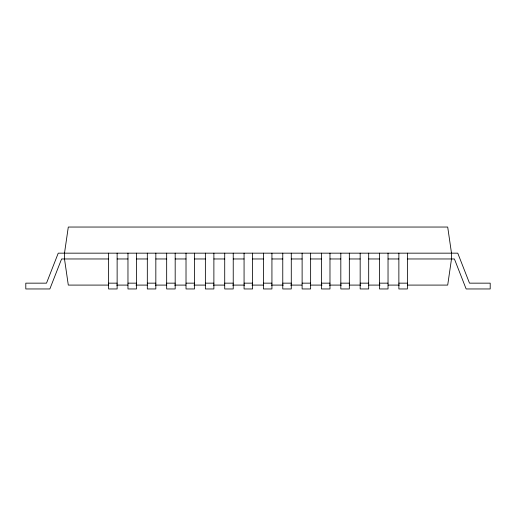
<?xml version="1.0" encoding="UTF-8"?>
<svg xmlns="http://www.w3.org/2000/svg" width="516" height="516" viewBox="0 0 516 516"><rect width="100%" height="100%" fill="white"/><g stroke="black" fill="none" stroke-linecap="round" stroke-linejoin="round"><path stroke-width="0.77" d="M108.618 258.968L61.591 258.968L49.852 288.96L25.8 288.96L25.8 283.155L46.505 283.155L58.243 253.162L457.757 253.162L469.495 283.155L490.2 283.155L490.2 288.96L466.148 288.96L454.409 258.968L407.382 258.968M117.132 258.968L127.968 258.968M136.482 258.968L147.318 258.968M155.832 258.968L166.668 258.968M175.182 258.968L186.018 258.968M194.532 258.968L205.368 258.968M213.882 258.968L224.718 258.968M233.232 258.968L244.068 258.968M252.582 258.968L263.418 258.968M271.932 258.968L282.768 258.968M291.282 258.968L302.118 258.968M310.632 258.968L321.468 258.968M329.982 258.968L340.818 258.968M349.332 258.968L360.168 258.968M368.682 258.968L379.518 258.968M388.032 258.968L398.868 258.968M108.618 283.155L117.132 283.155M127.968 283.155L136.482 283.155M147.318 283.155L155.832 283.155M166.668 283.155L175.182 283.155M186.018 283.155L194.532 283.155M205.368 283.155L213.882 283.155M224.718 283.155L233.232 283.155M244.068 283.155L252.582 283.155M263.418 283.155L271.932 283.155M282.768 283.155L291.282 283.155M302.118 283.155L310.632 283.155M321.468 283.155L329.982 283.155M340.818 283.155L349.332 283.155M360.168 283.155L368.682 283.155M379.518 283.155L388.032 283.155M398.868 283.155L407.382 283.155M108.573 285.09L68.299 285.09L64.5 258.968L64.5 253.162L68.299 227.04L447.701 227.04L451.5 253.162L451.5 258.968L447.701 285.09L407.427 285.09M116.629 285.09L127.904 285.09M135.96 285.09L147.241 285.09M155.297 285.09L166.571 285.09M174.627 285.09L185.902 285.09M193.958 285.09L205.239 285.09M213.295 285.09L224.57 285.09M232.626 285.09L244.707 285.09M251.956 285.09L263.237 285.09M271.293 285.09L283.374 285.09M290.624 285.09L301.899 285.09M310.761 285.09L322.042 285.09M329.292 285.09L341.373 285.09M349.429 285.09L360.703 285.09M368.759 285.09L380.04 285.09M388.097 285.09L399.371 285.09M407.382 253.162L407.382 288.96L398.868 288.96L398.868 253.162M388.032 253.162L388.032 288.96L379.518 288.96L379.518 253.162M368.682 253.162L368.682 288.96L360.168 288.96L360.168 253.162M349.332 253.162L349.332 288.96L340.818 288.96L340.818 253.162M329.982 253.162L329.982 288.96L321.468 288.96L321.468 253.162M310.632 253.162L310.632 288.96L302.118 288.96L302.118 253.162M291.282 253.162L291.282 288.96L282.768 288.96L282.768 253.162M271.932 253.162L271.932 288.96L263.418 288.96L263.418 253.162M252.582 253.162L252.582 288.96L244.068 288.96L244.068 253.162M233.232 253.162L233.232 288.96L224.718 288.96L224.718 253.162M213.882 253.162L213.882 288.96L205.368 288.96L205.368 253.162M194.532 253.162L194.532 288.96L186.018 288.96L186.018 253.162M175.182 253.162L175.182 288.96L166.668 288.96L166.668 253.162M155.832 253.162L155.832 288.96L147.318 288.96L147.318 253.162M136.482 253.162L136.482 288.96L127.968 288.96L127.968 253.162M117.132 253.162L117.132 288.96L108.618 288.96L108.618 253.162"/></g></svg>
